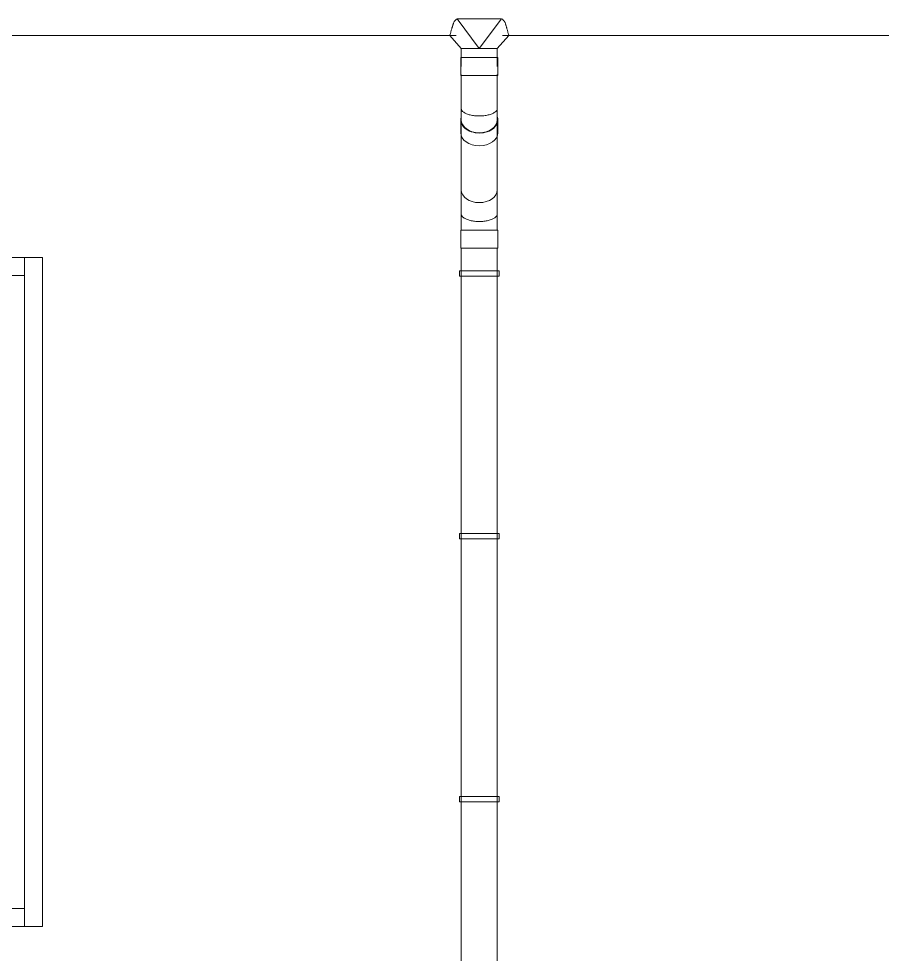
# Model space of a CAD drawing. Header units: millimetres. Extents: x -515342 to 330399, y -224905 to 507333.
# Drawn here: x 141484 to 143884, y 12800 to 15402 of the extents above; entities that cross this region are included whole.
import ezdxf

# ---------------------------------------------------------------- set-up
doc = ezdxf.new("R2010")
doc.units = ezdxf.units.MM
doc.layers.get('0').update_dxf_attribs({"lineweight": 0})
doc.layers.add('Витраж', color=7, linetype='Continuous', lineweight=0)
doc.layers.add('Обобщенные модели', color=7, linetype='Continuous', lineweight=0)

# ---------------------------------------------------------------- blocks, each defined once
blk = doc.blocks.new('Прямоугольный импост - АР_Откос_Металлический_50х330 Белый Правый-9899494-О_АР_Эскиз_Фасад 12-1 копия 1')
at = {"layer": 'Витраж'}
for p, q in [((-47193.8, 2570), (-47193.8, 2620)), ((-47193.8, 2620), (-44883.8, 2620)), ((-44883.8, 2620), (-44883.8, 2570)), ((-47193.8, 2570), (-44883.8, 2570))]:
    blk.add_line(p, q, dxfattribs=at)
blk = doc.blocks.new('Прямоугольный импост - АР_Откос_Металлический_50х330 Белый Левый-9898762-О_АР_Эскиз_Фасад 12-1 копия 1')
at = {"layer": 'Витраж'}
for p, q in [((-47193.8, 760), (-47193.8, 810)), ((-44883.8, 810), (-47193.8, 810)), ((-44883.8, 810), (-44883.8, 760)), ((-44883.8, 760), (-47193.8, 760))]:
    blk.add_line(p, q, dxfattribs=at)
blk = doc.blocks.new('Прямоугольный импост - АР_Откос_Металлический_50х330 Белый Правый-9899492-О_АР_Эскиз_Фасад 12-1 копия 1')
at = {"layer": 'Витраж'}
for p, q in [((-8064.1, 2620), (-8014.1, 2620)), ((-8064.1, 2620), (-8064.1, 760)), ((-8014.1, 2620), (-8014.1, 760)), ((-8014.1, 760), (-8064.1, 760))]:
    blk.add_line(p, q, dxfattribs=at)
blk = doc.blocks.new('ASVP_ОМ_Водосточная воронка_Желоб - Водосточная воронка 125_100-9880137-О_АР_Эскиз_Фасад 12-1 копия 1')
at = {"layer": 'Обобщенные модели'}
for p, q in [((-7261.8, 13334), (-7200, 13251.5)), ((-7138, 13334), (-7261.8, 13334)), ((-7200, 13251.5), (-7138, 13334)), ((-7281.8, 13287.5), (-7250, 13251.5)), ((-7117.9, 13287.5), (-7150, 13251.5)), ((-7250, 13251.5), (-7250, 13201.5)), ((-7249.2, 13251.5), (-7200, 13251.5)), ((-7200, 13251.5), (-7150.8, 13251.5)), ((-7150, 13201.5), (-7150, 13251.5)), ((-7251.5, 13226.5), (-7251.5, 13176.5)), ((-7251.5, 13226.5), (-7200, 13226.5)), ((-7200, 13226.5), (-7150.3, 13226.5)), ((-7149.8, 13226.5), (-7148.5, 13226.5)), ((-7148.5, 13176.5), (-7148.5, 13226.5)), ((-7200, 13176.5), (-7251.5, 13176.5)), ((-7150.3, 13176.5), (-7200, 13176.5)), ((-7148.5, 13176.5), (-7149.8, 13176.5))]:
    blk.add_line(p, q, dxfattribs=at)
for points, knots in [([(-7261.8, 13334), (-7262.6, 13333.4), (-7264.2, 13332.2), (-7266.4, 13330.2), (-7268, 13328.4), (-7269, 13327.1), (-7269.5, 13326.4), (-7269.9, 13325.8), (-7270.2, 13325.2), (-7270.7, 13324.3), (-7271.4, 13322.9), (-7272.1, 13320.6), (-7272.8, 13318.4), (-7273.2, 13316.8), (-7273.5, 13316), (-7273.7, 13315.3), (-7273.9, 13314.7), (-7274.1, 13313.9), (-7274.6, 13312.5), (-7275.2, 13310.5), (-7275.9, 13308.2), (-7276.8, 13305.2), (-7277.8, 13301.8), (-7278.7, 13298.6), (-7279.2, 13296.8), (-7279.4, 13296.1)], [-1, -1, -1, -1, -0.9821429, -0.9642857, -0.9464286, -0.9375, -0.9330357, -0.9285714, -0.9241071, -0.9196429, -0.9107143, -0.8928571, -0.875, -0.8660714, -0.8616071, -0.8571429, -0.8526786, -0.8482143, -0.8392857, -0.8214286, -0.8035714, -0.7857143, -0.75, -0.7142857, -0.6908761, -0.6908761, -0.6908761, -0.6908761]), ([(-7120.3, 13296.1), (-7120.5, 13296.8), (-7121, 13298.6), (-7121.9, 13301.9), (-7122.9, 13305.3), (-7123.8, 13308.3), (-7124.4, 13310.6), (-7125, 13312.6), (-7125.5, 13314.1), (-7125.7, 13314.9), (-7125.9, 13315.5), (-7126.2, 13316.1), (-7126.4, 13317), (-7126.8, 13318.6), (-7127.5, 13320.8), (-7128.2, 13323.1), (-7128.9, 13324.6), (-7129.3, 13325.4), (-7129.7, 13326), (-7130.1, 13326.6), (-7130.6, 13327.3), (-7131.6, 13328.6), (-7133.3, 13330.4), (-7135.5, 13332.3), (-7137.2, 13333.4), (-7138, 13334)], [-0.3094349, -0.3094349, -0.3094349, -0.3094349, -0.2857143, -0.25, -0.2142857, -0.1964286, -0.1785714, -0.1607143, -0.1517857, -0.1473214, -0.1428571, -0.1383929, -0.1339286, -0.125, -0.1071429, -0.0892857, -0.0803571, -0.0758929, -0.0714286, -0.0669643, -0.0625, -0.0535714, -0.0357143, -0.0178571, 0, 0, 0, 0]), ([(-7279.5, 13295.6), (-7279.9, 13294.4), (-7280.4, 13292.4), (-7280.9, 13290.9), (-7281, 13290.3)], [-0.68557498, -0.68557498, -0.68557498, -0.68557498, -0.64285714, -0.60690756, -0.60690756, -0.60690756, -0.60690756]), ([(-7118.7, 13290.3), (-7118.9, 13290.9), (-7119.3, 13292.4), (-7119.8, 13294.4), (-7120.2, 13295.6)], [-0.39309894, -0.39309894, -0.39309894, -0.39309894, -0.35714286, -0.31492848, -0.31492848, -0.31492848, -0.31492848])]:
    blk.add_open_spline(points, degree=3, knots=knots, dxfattribs=at)
for points in [[(-7281.5, 13288.8), (-7281.7, 13287.9), (-7281.8, 13287.5), (-7281.8, 13287.5)], [(-7117.9, 13287.5), (-7117.9, 13287.5), (-7118.1, 13287.9), (-7118.3, 13288.8)]]:
    blk.add_open_spline(points, degree=3, dxfattribs=at)
blk = doc.blocks.new('ASVP_ОМ_Водосточная труба_Колено 135 - Колено 135-V208-О_АР_Эскиз_Фасад 12-1 копия 1')
at = {"layer": 'Обобщенные модели'}
for p, q in [((-7250, 12857.9), (-7250, 12790.8)), ((-7150, 12790.8), (-7150, 12857.9)), ((-7250, 12790.8), (-7250, 12745.8)), ((-7150, 12745.8), (-7150, 12790.8)), ((-7251.5, 12745.8), (-7251.5, 12695.8)), ((-7251.5, 12745.8), (-7200, 12745.8)), ((-7200, 12745.8), (-7150.3, 12745.8)), ((-7149.8, 12745.8), (-7148.5, 12745.8)), ((-7148.5, 12695.8), (-7148.5, 12745.8)), ((-7200, 12695.8), (-7251.5, 12695.8)), ((-7150.3, 12695.8), (-7200, 12695.8)), ((-7148.5, 12695.8), (-7149.8, 12695.8))]:
    blk.add_line(p, q, dxfattribs=at)
blk.add_ellipse((-7200, 12857.9), major_axis=(50, 0), ratio=0.707107, start_param=3.141593, end_param=6.283185, dxfattribs=at)
blk.add_open_spline([(-7250, 12790.8), (-7250, 12789), (-7248.9, 12785.3), (-7244.6, 12781.1), (-7239.8, 12778.1), (-7234, 12775.4), (-7225.3, 12772.6), (-7213.1, 12770.5), (-7200, 12769.8), (-7186.9, 12770.5), (-7174.7, 12772.6), (-7166, 12775.4), (-7160.2, 12778.1), (-7155.4, 12781.1), (-7151.1, 12785.3), (-7150, 12789), (-7150, 12790.8)], degree=3, knots=[0, 0, 0, 0, 0.083333, 0.166667, 0.208333, 0.25, 0.333333, 0.416667, 0.5, 0.583333, 0.666667, 0.75, 0.791667, 0.833333, 0.916667, 1, 1, 1, 1], dxfattribs=at)
blk = doc.blocks.new('ASVP_ОМ_Водосточная труба - Трубы 100-9883363-О_АР_Эскиз_Фасад 12-1 копия 1')
at = {"layer": 'Обобщенные модели'}
for p, q in [((-7250, 13052.4), (-7250, 12857.9)), ((-7150, 12857.9), (-7150, 13052.4))]:
    blk.add_line(p, q, dxfattribs=at)
for centre in [(-7200, 13052.4), (-7200, 12857.9)]:
    blk.add_ellipse(centre, major_axis=(50, 0), ratio=0.707107, start_param=3.141593, end_param=6.283185, dxfattribs=at)
blk = doc.blocks.new('ASVP_ОМ_Водосточная труба_Колено 135 - Колено 135-V209-О_АР_Эскиз_Фасад 12-1 копия 1')
at = {"layer": 'Обобщенные модели'}
for p, q in [((-7250, 13179.2), (-7250, 13084.2)), ((-7150, 13084.2), (-7150, 13179.2)), ((-7250, 13084.2), (-7250, 13052.4)), ((-7150, 13052.4), (-7150, 13084.2)), ((-7251.5, 13052.4), (-7251.5, 13017)), ((-7148.5, 13017), (-7148.5, 13052.4))]:
    blk.add_line(p, q, dxfattribs=at)
for centre, major_axis, start_param, end_param in [((-7200, 13052.4), (51.5, 0), 2.91781, 4.712389), ((-7200, 13052.4), (51.5, 0), 4.712389, 6.506968), ((-7200, 13052.4), (50, 0), 3.141593, 4.712389), ((-7200, 13052.4), (50, 0), 3.141593, 4.712389), ((-7200, 13052.4), (50, 0), 4.712389, 6.283185), ((-7200, 13052.4), (50, 0), 4.712389, 6.283185), ((-7200, 13017), (51.5, 0), 3.141593, 4.712389), ((-7200, 13017), (51.5, 0), 4.712389, 6.283185)]:
    blk.add_ellipse(centre, major_axis=major_axis, ratio=0.707107, start_param=start_param, end_param=end_param, dxfattribs=at)
blk.add_open_spline([(-7250, 13084.2), (-7250, 13082.4), (-7248.9, 13078.8), (-7244.6, 13074.6), (-7239.8, 13071.6), (-7234, 13068.8), (-7225.3, 13066.1), (-7213.1, 13064), (-7200, 13063.3), (-7186.9, 13064), (-7174.7, 13066.1), (-7166, 13068.8), (-7160.2, 13071.6), (-7155.4, 13074.6), (-7151.1, 13078.8), (-7150, 13082.4), (-7150, 13084.2)], degree=3, knots=[0, 0, 0, 0, 0.083333, 0.166667, 0.208333, 0.25, 0.333333, 0.416667, 0.5, 0.583333, 0.666667, 0.75, 0.791667, 0.833333, 0.916667, 1, 1, 1, 1], dxfattribs=at)
blk = doc.blocks.new('ASVP_ОМ_Водосточная труба_На стене - Труба 100-9889468-О_АР_Эскиз_Фасад 12-1 копия 1')
at = {"layer": 'Обобщенные модели'}
for p, q in [((-7250, 12695.760475), (-7250, -604.239525)), ((-7150, -604.239525), (-7150, 12695.760475))]:
    blk.add_line(p, q, dxfattribs=at)
blk = doc.blocks.new('Влж_Водосточная труба_Хомут - Хомут-9753428-О_АР_Эскиз_Фасад 12-1 копия 1')
at = {"layer": 'Обобщенные модели'}
for p, q in [((-7255, 12633.260475), (-7255, 12618.260475)), ((-7255, 12633.260475), (-7145, 12633.260475)), ((-7145, 12618.260475), (-7255, 12618.260475)), ((-7145, 12618.260475), (-7145, 12633.260475))]:
    blk.add_line(p, q, dxfattribs=at)
blk = doc.blocks.new('ASVP_ОМ_Водосточный желоб - Желоб 125-9912294-О_АР_Эскиз_Фасад 12-1 копия 1')
at = {"layer": 'Обобщенные модели'}
for p, q in [((-61566.4, 13287.5), (-40064.3, 13287.5)), ((-39935.4, 13287.5), (-17964.3, 13287.5))]:
    blk.add_line(p, q, dxfattribs=at)
blk = doc.blocks.new('СД_Люблино_Фасады_rvt-1-О_АР_Эскиз_Фасад 12-1 копия 1')
at = {"layer": 'Витраж', "lineweight": 9}
for name, p in [('Прямоугольный импост - АР_Откос_Металлический_50х330 Белый Правый-9899494-О_АР_Эскиз_Фасад 12-1 копия 1', (3620, 10050)), ('Прямоугольный импост - АР_Откос_Металлический_50х330 Белый Правый-9899492-О_АР_Эскиз_Фасад 12-1 копия 1', (-33199.6, 10050)), ('Прямоугольный импост - АР_Откос_Металлический_50х330 Белый Левый-9898762-О_АР_Эскиз_Фасад 12-1 копия 1', (3620, 10050))]:
    blk.add_blockref(name, p, dxfattribs=at)
at = {"layer": 'Обобщенные модели', "lineweight": 9}
for name, p in [('ASVP_ОМ_Водосточный желоб - Желоб 125-9912294-О_АР_Эскиз_Фасад 12-1 копия 1', (0, 0)), ('ASVP_ОМ_Водосточная воронка_Желоб - Водосточная воронка 125_100-9880137-О_АР_Эскиз_Фасад 12-1 копия 1', (-32800, 0)), ('ASVP_ОМ_Водосточная труба_Колено 135 - Колено 135-V209-О_АР_Эскиз_Фасад 12-1 копия 1', (-32800, 0)), ('ASVP_ОМ_Водосточная труба - Трубы 100-9883363-О_АР_Эскиз_Фасад 12-1 копия 1', (-32800, 0)), ('ASVP_ОМ_Водосточная труба_Колено 135 - Колено 135-V208-О_АР_Эскиз_Фасад 12-1 копия 1', (-32800, 0)), ('ASVP_ОМ_Водосточная труба_На стене - Труба 100-9889468-О_АР_Эскиз_Фасад 12-1 копия 1', (-32800, 0)), ('Влж_Водосточная труба_Хомут - Хомут-9753428-О_АР_Эскиз_Фасад 12-1 копия 1', (-32800, 0)), ('Влж_Водосточная труба_Хомут - Хомут-9753428-О_АР_Эскиз_Фасад 12-1 копия 1', (-32800, -731.1)), ('Влж_Водосточная труба_Хомут - Хомут-9753428-О_АР_Эскиз_Фасад 12-1 копия 1', (-32800, -1462.2))]:
    blk.add_blockref(name, p, dxfattribs=at)

msp = doc.modelspace()

# ---------------------------------------------------------------- block references
msp.add_blockref('СД_Люблино_Фасады_rvt-1-О_АР_Эскиз_Фасад 12-1 копия 1', (182763.6864, 2067.7355))

doc.saveas('drawing.dxf')
